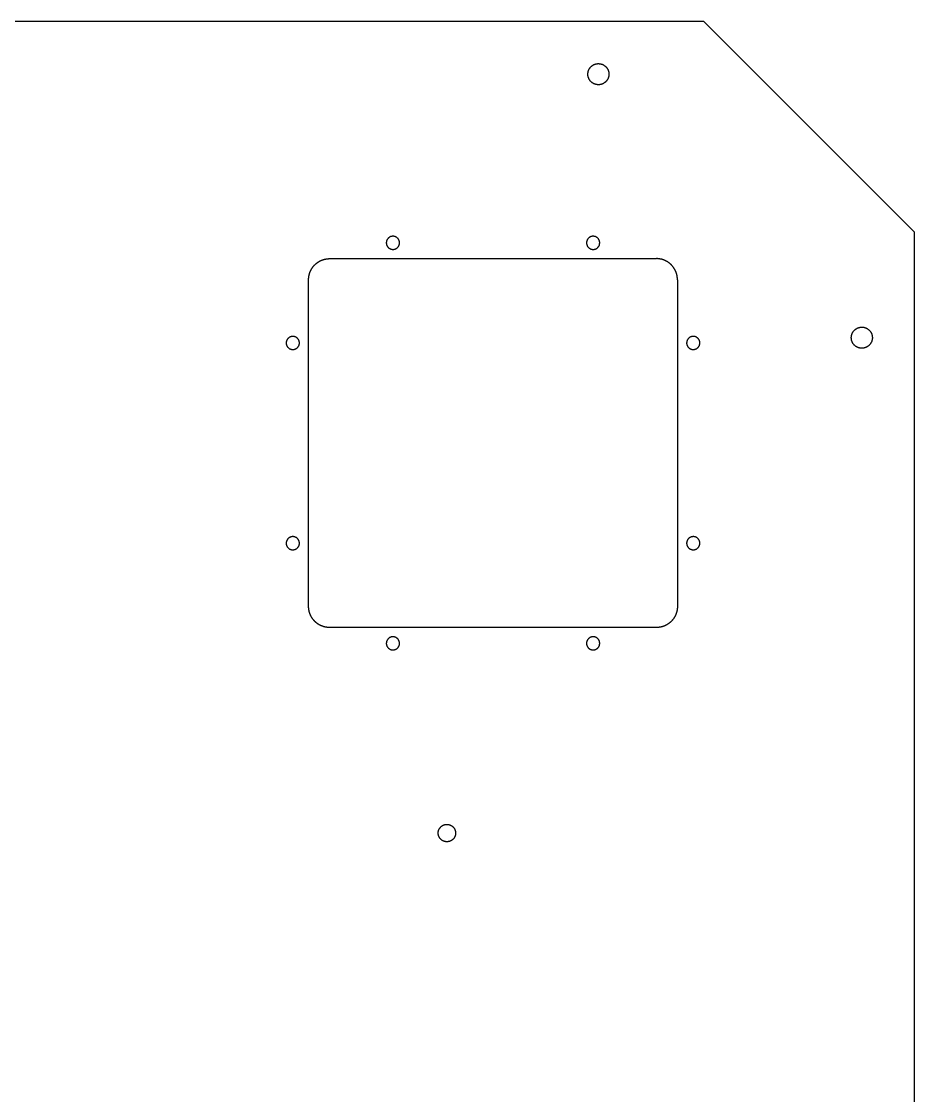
# Model space of a CAD drawing. Extents: x 236 to 586, y -178 to 243.
# Drawn here: x 416.9 to 586.4, y 38.7 to 242.5 of the extents above; entities that cross this region are included whole.
import ezdxf

# ---------------------------------------------------------------- set-up
doc = ezdxf.new("R2010")
doc.units = 0
doc.layers.get('0').update_dxf_attribs({"linetype": 'continuous'})

# ---------------------------------------------------------------- blocks, each defined once
blk = doc.blocks.new('PART__FEATURE')
at = {"color": 0}
for p, q in [((546.38, 242.5), (276.38, 242.5)), ((546.38, 242.5), (586.38, 202.5)), ((586.38, -137.5), (586.38, 202.5)), ((475.38, 197.5), (537.38, 197.5)), ((471.38, 131.5), (471.38, 193.5)), ((541.38, 193.5), (541.38, 131.5)), ((537.38, 127.5), (475.38, 127.5))]:
    blk.add_line(p, q, dxfattribs=at)
for points in [[(526.38, 230.5), (526.33, 230.5), (526.28, 230.5), (526.23, 230.51), (526.18, 230.51), (526.13, 230.52), (526.08, 230.52), (526.03, 230.53), (525.98, 230.54), (525.94, 230.55), (525.89, 230.56), (525.84, 230.58), (525.79, 230.59), (525.74, 230.6), (525.7, 230.62), (525.65, 230.64), (525.6, 230.66), (525.56, 230.68), (525.51, 230.7), (525.47, 230.72), (525.42, 230.74), (525.38, 230.77), (525.34, 230.79), (525.29, 230.82), (525.25, 230.85), (525.21, 230.88), (525.17, 230.91), (525.13, 230.94), (525.09, 230.97), (525.06, 231), (525.02, 231.04), (524.98, 231.07), (524.95, 231.11), (524.91, 231.14), (524.88, 231.18), (524.85, 231.22), (524.82, 231.26), (524.78, 231.3), (524.76, 231.34), (524.73, 231.38), (524.7, 231.42), (524.67, 231.46), (524.65, 231.5), (524.62, 231.55), (524.6, 231.59), (524.58, 231.64), (524.56, 231.68), (524.54, 231.73), (524.52, 231.78), (524.5, 231.82), (524.48, 231.87), (524.47, 231.92), (524.45, 231.96), (524.44, 232.01), (524.43, 232.06), (524.42, 232.11), (524.41, 232.16), (524.4, 232.21), (524.4, 232.26), (524.39, 232.31), (524.39, 232.36), (524.38, 232.41), (524.38, 232.46), (524.38, 232.51), (524.38, 232.56), (524.38, 232.61), (524.39, 232.66), (524.39, 232.71), (524.4, 232.76), (524.41, 232.81), (524.41, 232.86), (524.42, 232.91), (524.43, 232.95), (524.45, 233), (524.46, 233.05), (524.47, 233.1), (524.49, 233.15), (524.51, 233.19), (524.52, 233.24), (524.54, 233.29), (524.56, 233.33), (524.58, 233.38), (524.61, 233.42), (524.63, 233.47), (524.66, 233.51), (524.68, 233.55), (524.71, 233.59), (524.74, 233.64), (524.76, 233.68), (524.79, 233.72), (524.83, 233.76), (524.86, 233.79), (524.89, 233.83), (524.92, 233.87), (524.96, 233.91), (524.99, 233.94), (525.03, 233.97), (525.07, 234.01), (525.11, 234.04), (525.15, 234.07), (525.18, 234.1), (525.23, 234.13), (525.27, 234.16), (525.31, 234.19), (525.35, 234.21), (525.39, 234.24), (525.44, 234.26), (525.48, 234.29), (525.53, 234.31), (525.57, 234.33), (525.62, 234.35), (525.67, 234.37), (525.71, 234.38), (525.76, 234.4), (525.81, 234.42), (525.86, 234.43), (525.9, 234.44), (525.95, 234.45), (526, 234.46), (526.05, 234.47), (526.1, 234.48), (526.15, 234.49), (526.2, 234.49), (526.25, 234.5), (526.3, 234.5), (526.35, 234.5), (526.4, 234.5), (526.45, 234.5), (526.5, 234.5), (526.55, 234.49), (526.6, 234.49), (526.65, 234.48), (526.7, 234.47), (526.75, 234.47), (526.8, 234.46), (526.84, 234.45), (526.89, 234.43), (526.94, 234.42), (526.99, 234.41), (527.04, 234.39), (527.08, 234.37), (527.13, 234.35), (527.18, 234.34), (527.22, 234.32), (527.27, 234.29), (527.31, 234.27), (527.36, 234.25), (527.4, 234.22), (527.44, 234.2), (527.48, 234.17), (527.53, 234.14), (527.57, 234.11), (527.61, 234.08), (527.64, 234.05), (527.68, 234.02), (527.72, 233.99), (527.76, 233.95), (527.79, 233.92), (527.83, 233.88), (527.86, 233.84), (527.9, 233.81), (527.93, 233.77), (527.96, 233.73), (527.99, 233.69), (528.02, 233.65), (528.05, 233.61), (528.07, 233.57), (528.1, 233.52), (528.13, 233.48), (528.15, 233.44), (528.17, 233.39), (528.19, 233.35), (528.21, 233.3), (528.23, 233.26), (528.25, 233.21), (528.27, 233.16), (528.29, 233.11), (528.3, 233.07), (528.31, 233.02), (528.33, 232.97), (528.34, 232.92), (528.35, 232.87), (528.36, 232.82), (528.36, 232.77), (528.37, 232.72), (528.37, 232.67), (528.38, 232.62), (528.38, 232.57), (528.38, 232.52), (528.38, 232.47), (528.38, 232.42), (528.38, 232.37), (528.37, 232.32), (528.37, 232.28), (528.36, 232.23), (528.36, 232.18), (528.35, 232.13), (528.34, 232.08), (528.33, 232.03), (528.31, 231.98), (528.3, 231.93), (528.28, 231.88), (528.27, 231.84), (528.25, 231.79), (528.23, 231.74), (528.21, 231.7), (528.19, 231.65), (528.17, 231.61), (528.15, 231.56), (528.12, 231.52), (528.1, 231.48), (528.07, 231.43), (528.05, 231.39), (528.02, 231.35), (527.99, 231.31), (527.96, 231.27), (527.93, 231.23), (527.9, 231.19), (527.86, 231.15), (527.83, 231.12), (527.79, 231.08), (527.76, 231.05), (527.72, 231.01), (527.68, 230.98), (527.64, 230.95), (527.61, 230.92), (527.57, 230.89), (527.52, 230.86), (527.48, 230.83), (527.44, 230.8), (527.4, 230.78), (527.36, 230.75), (527.31, 230.73), (527.27, 230.71), (527.22, 230.68), (527.18, 230.66), (527.13, 230.65), (527.08, 230.63), (527.04, 230.61), (526.99, 230.59), (526.94, 230.58), (526.89, 230.57), (526.84, 230.55), (526.8, 230.54), (526.75, 230.53), (526.7, 230.52), (526.65, 230.52), (526.6, 230.51), (526.55, 230.51), (526.5, 230.5), (526.45, 230.5), (526.4, 230.5)], [(487.38, 201.75), (487.33, 201.75), (487.28, 201.75), (487.23, 201.74), (487.18, 201.73), (487.13, 201.73), (487.08, 201.71), (487.04, 201.7), (486.99, 201.69), (486.94, 201.67), (486.9, 201.65), (486.85, 201.63), (486.8, 201.61), (486.76, 201.58), (486.72, 201.56), (486.68, 201.53), (486.64, 201.5), (486.6, 201.47), (486.56, 201.44), (486.52, 201.41), (486.49, 201.37), (486.45, 201.33), (486.42, 201.3), (486.39, 201.26), (486.36, 201.22), (486.33, 201.18), (486.3, 201.13), (486.28, 201.09), (486.26, 201.04), (486.24, 201), (486.22, 200.95), (486.2, 200.91), (486.18, 200.86), (486.17, 200.81), (486.16, 200.76), (486.15, 200.71), (486.14, 200.66), (486.14, 200.61), (486.13, 200.56), (486.13, 200.51), (486.13, 200.46), (486.13, 200.41), (486.14, 200.36), (486.15, 200.31), (486.15, 200.26), (486.16, 200.22), (486.18, 200.17), (486.19, 200.12), (486.21, 200.07), (486.23, 200.03), (486.25, 199.98), (486.27, 199.93), (486.29, 199.89), (486.32, 199.85), (486.34, 199.81), (486.37, 199.76), (486.4, 199.72), (486.43, 199.69), (486.47, 199.65), (486.5, 199.61), (486.54, 199.58), (486.58, 199.55), (486.61, 199.51), (486.65, 199.48), (486.7, 199.46), (486.74, 199.43), (486.78, 199.4), (486.83, 199.38), (486.87, 199.36), (486.92, 199.34), (486.96, 199.32), (487.01, 199.31), (487.06, 199.29), (487.11, 199.28), (487.16, 199.27), (487.21, 199.26), (487.26, 199.26), (487.3, 199.25), (487.35, 199.25), (487.4, 199.25), (487.45, 199.25), (487.5, 199.26), (487.55, 199.26), (487.6, 199.27), (487.65, 199.28), (487.7, 199.29), (487.75, 199.31), (487.8, 199.32), (487.84, 199.34), (487.89, 199.36), (487.94, 199.38), (487.98, 199.4), (488.02, 199.43), (488.07, 199.45), (488.11, 199.48), (488.15, 199.51), (488.19, 199.54), (488.22, 199.58), (488.26, 199.61), (488.29, 199.65), (488.33, 199.68), (488.36, 199.72), (488.39, 199.76), (488.42, 199.8), (488.45, 199.84), (488.47, 199.89), (488.5, 199.93), (488.52, 199.98), (488.54, 200.02), (488.56, 200.07), (488.57, 200.12), (488.59, 200.16), (488.6, 200.21), (488.61, 200.26), (488.62, 200.31), (488.62, 200.36), (488.63, 200.41), (488.63, 200.46), (488.63, 200.51), (488.63, 200.56), (488.63, 200.61), (488.62, 200.66), (488.61, 200.71), (488.61, 200.76), (488.59, 200.81), (488.58, 200.85), (488.57, 200.9), (488.55, 200.95), (488.53, 201), (488.51, 201.04), (488.49, 201.09), (488.46, 201.13), (488.44, 201.17), (488.41, 201.21), (488.38, 201.25), (488.35, 201.29), (488.32, 201.33), (488.28, 201.37), (488.25, 201.4), (488.21, 201.44), (488.17, 201.47), (488.13, 201.5), (488.09, 201.53), (488.05, 201.56), (488.01, 201.58), (487.96, 201.61), (487.92, 201.63), (487.87, 201.65), (487.83, 201.67), (487.78, 201.69), (487.73, 201.7), (487.68, 201.71), (487.63, 201.72), (487.58, 201.73), (487.54, 201.74), (487.49, 201.75), (487.44, 201.75), (487.39, 201.75)], [(525.38, 201.75), (525.33, 201.75), (525.28, 201.75), (525.23, 201.74), (525.18, 201.73), (525.13, 201.73), (525.08, 201.71), (525.04, 201.7), (524.99, 201.69), (524.94, 201.67), (524.9, 201.65), (524.85, 201.63), (524.8, 201.61), (524.76, 201.58), (524.72, 201.56), (524.68, 201.53), (524.64, 201.5), (524.6, 201.47), (524.56, 201.44), (524.52, 201.41), (524.49, 201.37), (524.45, 201.33), (524.42, 201.3), (524.39, 201.26), (524.36, 201.22), (524.33, 201.18), (524.3, 201.13), (524.28, 201.09), (524.26, 201.04), (524.24, 201), (524.22, 200.95), (524.2, 200.91), (524.18, 200.86), (524.17, 200.81), (524.16, 200.76), (524.15, 200.71), (524.14, 200.66), (524.14, 200.61), (524.13, 200.56), (524.13, 200.51), (524.13, 200.46), (524.13, 200.41), (524.14, 200.36), (524.15, 200.31), (524.15, 200.26), (524.16, 200.22), (524.18, 200.17), (524.19, 200.12), (524.21, 200.07), (524.23, 200.03), (524.25, 199.98), (524.27, 199.93), (524.29, 199.89), (524.32, 199.85), (524.34, 199.81), (524.37, 199.76), (524.4, 199.72), (524.43, 199.69), (524.47, 199.65), (524.5, 199.61), (524.54, 199.58), (524.58, 199.55), (524.61, 199.51), (524.65, 199.48), (524.7, 199.46), (524.74, 199.43), (524.78, 199.4), (524.83, 199.38), (524.87, 199.36), (524.92, 199.34), (524.96, 199.32), (525.01, 199.31), (525.06, 199.29), (525.11, 199.28), (525.16, 199.27), (525.21, 199.26), (525.26, 199.26), (525.3, 199.25), (525.35, 199.25), (525.4, 199.25), (525.45, 199.25), (525.5, 199.26), (525.55, 199.26), (525.6, 199.27), (525.65, 199.28), (525.7, 199.29), (525.75, 199.31), (525.8, 199.32), (525.84, 199.34), (525.89, 199.36), (525.94, 199.38), (525.98, 199.4), (526.02, 199.43), (526.07, 199.45), (526.11, 199.48), (526.15, 199.51), (526.19, 199.54), (526.22, 199.58), (526.26, 199.61), (526.29, 199.65), (526.33, 199.68), (526.36, 199.72), (526.39, 199.76), (526.42, 199.8), (526.45, 199.84), (526.47, 199.89), (526.5, 199.93), (526.52, 199.98), (526.54, 200.02), (526.56, 200.07), (526.57, 200.12), (526.59, 200.16), (526.6, 200.21), (526.61, 200.26), (526.62, 200.31), (526.62, 200.36), (526.63, 200.41), (526.63, 200.46), (526.63, 200.51), (526.63, 200.56), (526.63, 200.61), (526.62, 200.66), (526.61, 200.71), (526.61, 200.76), (526.59, 200.81), (526.58, 200.85), (526.57, 200.9), (526.55, 200.95), (526.53, 201), (526.51, 201.04), (526.49, 201.09), (526.46, 201.13), (526.44, 201.17), (526.41, 201.21), (526.38, 201.25), (526.35, 201.29), (526.32, 201.33), (526.28, 201.37), (526.25, 201.4), (526.21, 201.44), (526.17, 201.47), (526.13, 201.5), (526.09, 201.53), (526.05, 201.56), (526.01, 201.58), (525.96, 201.61), (525.92, 201.63), (525.87, 201.65), (525.83, 201.67), (525.78, 201.69), (525.73, 201.7), (525.68, 201.71), (525.63, 201.72), (525.58, 201.73), (525.54, 201.74), (525.49, 201.75), (525.44, 201.75), (525.39, 201.75)], [(576.38, 180.5), (576.33, 180.5), (576.28, 180.5), (576.23, 180.51), (576.18, 180.51), (576.13, 180.52), (576.08, 180.52), (576.03, 180.53), (575.98, 180.54), (575.94, 180.55), (575.89, 180.56), (575.84, 180.58), (575.79, 180.59), (575.74, 180.6), (575.7, 180.62), (575.65, 180.64), (575.6, 180.66), (575.56, 180.68), (575.51, 180.7), (575.47, 180.72), (575.42, 180.74), (575.38, 180.77), (575.34, 180.79), (575.29, 180.82), (575.25, 180.85), (575.21, 180.88), (575.17, 180.91), (575.13, 180.94), (575.09, 180.97), (575.06, 181), (575.02, 181.04), (574.98, 181.07), (574.95, 181.11), (574.91, 181.14), (574.88, 181.18), (574.85, 181.22), (574.82, 181.26), (574.78, 181.3), (574.76, 181.34), (574.73, 181.38), (574.7, 181.42), (574.67, 181.46), (574.65, 181.5), (574.62, 181.55), (574.6, 181.59), (574.58, 181.64), (574.56, 181.68), (574.54, 181.73), (574.52, 181.78), (574.5, 181.82), (574.48, 181.87), (574.47, 181.92), (574.45, 181.96), (574.44, 182.01), (574.43, 182.06), (574.42, 182.11), (574.41, 182.16), (574.4, 182.21), (574.4, 182.26), (574.39, 182.31), (574.39, 182.36), (574.38, 182.41), (574.38, 182.46), (574.38, 182.51), (574.38, 182.56), (574.38, 182.61), (574.39, 182.66), (574.39, 182.71), (574.4, 182.76), (574.41, 182.81), (574.41, 182.86), (574.42, 182.91), (574.43, 182.95), (574.45, 183), (574.46, 183.05), (574.47, 183.1), (574.49, 183.15), (574.51, 183.19), (574.52, 183.24), (574.54, 183.29), (574.56, 183.33), (574.58, 183.38), (574.61, 183.42), (574.63, 183.47), (574.66, 183.51), (574.68, 183.55), (574.71, 183.59), (574.74, 183.64), (574.76, 183.68), (574.79, 183.72), (574.83, 183.76), (574.86, 183.79), (574.89, 183.83), (574.92, 183.87), (574.96, 183.91), (574.99, 183.94), (575.03, 183.97), (575.07, 184.01), (575.11, 184.04), (575.15, 184.07), (575.18, 184.1), (575.23, 184.13), (575.27, 184.16), (575.31, 184.19), (575.35, 184.21), (575.39, 184.24), (575.44, 184.26), (575.48, 184.29), (575.53, 184.31), (575.57, 184.33), (575.62, 184.35), (575.67, 184.37), (575.71, 184.38), (575.76, 184.4), (575.81, 184.42), (575.86, 184.43), (575.9, 184.44), (575.95, 184.45), (576, 184.46), (576.05, 184.47), (576.1, 184.48), (576.15, 184.49), (576.2, 184.49), (576.25, 184.5), (576.3, 184.5), (576.35, 184.5), (576.4, 184.5), (576.45, 184.5), (576.5, 184.5), (576.55, 184.49), (576.6, 184.49), (576.65, 184.48), (576.7, 184.47), (576.75, 184.47), (576.8, 184.46), (576.84, 184.45), (576.89, 184.43), (576.94, 184.42), (576.99, 184.41), (577.04, 184.39), (577.08, 184.37), (577.13, 184.35), (577.18, 184.34), (577.22, 184.32), (577.27, 184.29), (577.31, 184.27), (577.36, 184.25), (577.4, 184.22), (577.44, 184.2), (577.48, 184.17), (577.53, 184.14), (577.57, 184.11), (577.61, 184.08), (577.64, 184.05), (577.68, 184.02), (577.72, 183.99), (577.76, 183.95), (577.79, 183.92), (577.83, 183.88), (577.86, 183.84), (577.9, 183.81), (577.93, 183.77), (577.96, 183.73), (577.99, 183.69), (578.02, 183.65), (578.05, 183.61), (578.07, 183.57), (578.1, 183.52), (578.13, 183.48), (578.15, 183.44), (578.17, 183.39), (578.19, 183.35), (578.21, 183.3), (578.23, 183.26), (578.25, 183.21), (578.27, 183.16), (578.29, 183.11), (578.3, 183.07), (578.31, 183.02), (578.33, 182.97), (578.34, 182.92), (578.35, 182.87), (578.36, 182.82), (578.36, 182.77), (578.37, 182.72), (578.37, 182.67), (578.38, 182.62), (578.38, 182.57), (578.38, 182.52), (578.38, 182.47), (578.38, 182.42), (578.38, 182.37), (578.37, 182.32), (578.37, 182.28), (578.36, 182.23), (578.36, 182.18), (578.35, 182.13), (578.34, 182.08), (578.33, 182.03), (578.31, 181.98), (578.3, 181.93), (578.28, 181.88), (578.27, 181.84), (578.25, 181.79), (578.23, 181.74), (578.21, 181.7), (578.19, 181.65), (578.17, 181.61), (578.15, 181.56), (578.12, 181.52), (578.1, 181.48), (578.07, 181.43), (578.05, 181.39), (578.02, 181.35), (577.99, 181.31), (577.96, 181.27), (577.93, 181.23), (577.9, 181.19), (577.86, 181.15), (577.83, 181.12), (577.79, 181.08), (577.76, 181.05), (577.72, 181.01), (577.68, 180.98), (577.64, 180.95), (577.61, 180.92), (577.57, 180.89), (577.52, 180.86), (577.48, 180.83), (577.44, 180.8), (577.4, 180.78), (577.36, 180.75), (577.31, 180.73), (577.27, 180.71), (577.22, 180.68), (577.18, 180.66), (577.13, 180.65), (577.08, 180.63), (577.04, 180.61), (576.99, 180.59), (576.94, 180.58), (576.89, 180.57), (576.84, 180.55), (576.8, 180.54), (576.75, 180.53), (576.7, 180.52), (576.65, 180.52), (576.6, 180.51), (576.55, 180.51), (576.5, 180.5), (576.45, 180.5), (576.4, 180.5)], [(468.38, 182.75), (468.33, 182.75), (468.28, 182.75), (468.23, 182.74), (468.18, 182.73), (468.13, 182.73), (468.08, 182.71), (468.04, 182.7), (467.99, 182.69), (467.94, 182.67), (467.9, 182.65), (467.85, 182.63), (467.8, 182.61), (467.76, 182.58), (467.72, 182.56), (467.68, 182.53), (467.64, 182.5), (467.6, 182.47), (467.56, 182.44), (467.52, 182.41), (467.49, 182.37), (467.45, 182.33), (467.42, 182.3), (467.39, 182.26), (467.36, 182.22), (467.33, 182.18), (467.3, 182.13), (467.28, 182.09), (467.26, 182.04), (467.24, 182), (467.22, 181.95), (467.2, 181.91), (467.18, 181.86), (467.17, 181.81), (467.16, 181.76), (467.15, 181.71), (467.14, 181.66), (467.14, 181.61), (467.13, 181.56), (467.13, 181.51), (467.13, 181.46), (467.13, 181.41), (467.14, 181.36), (467.15, 181.31), (467.15, 181.26), (467.16, 181.22), (467.18, 181.17), (467.19, 181.12), (467.21, 181.07), (467.23, 181.03), (467.25, 180.98), (467.27, 180.93), (467.29, 180.89), (467.32, 180.85), (467.34, 180.81), (467.37, 180.76), (467.4, 180.72), (467.43, 180.69), (467.47, 180.65), (467.5, 180.61), (467.54, 180.58), (467.58, 180.55), (467.61, 180.51), (467.65, 180.48), (467.7, 180.46), (467.74, 180.43), (467.78, 180.4), (467.83, 180.38), (467.87, 180.36), (467.92, 180.34), (467.96, 180.32), (468.01, 180.31), (468.06, 180.29), (468.11, 180.28), (468.16, 180.27), (468.21, 180.26), (468.26, 180.26), (468.3, 180.25), (468.35, 180.25), (468.4, 180.25), (468.45, 180.25), (468.5, 180.26), (468.55, 180.26), (468.6, 180.27), (468.65, 180.28), (468.7, 180.29), (468.75, 180.31), (468.8, 180.32), (468.84, 180.34), (468.89, 180.36), (468.94, 180.38), (468.98, 180.4), (469.02, 180.43), (469.07, 180.45), (469.11, 180.48), (469.15, 180.51), (469.19, 180.54), (469.22, 180.58), (469.26, 180.61), (469.29, 180.65), (469.33, 180.68), (469.36, 180.72), (469.39, 180.76), (469.42, 180.8), (469.45, 180.84), (469.47, 180.89), (469.5, 180.93), (469.52, 180.98), (469.54, 181.02), (469.56, 181.07), (469.57, 181.12), (469.59, 181.16), (469.6, 181.21), (469.61, 181.26), (469.62, 181.31), (469.62, 181.36), (469.63, 181.41), (469.63, 181.46), (469.63, 181.51), (469.63, 181.56), (469.63, 181.61), (469.62, 181.66), (469.61, 181.71), (469.61, 181.76), (469.59, 181.81), (469.58, 181.85), (469.57, 181.9), (469.55, 181.95), (469.53, 182), (469.51, 182.04), (469.49, 182.09), (469.46, 182.13), (469.44, 182.17), (469.41, 182.21), (469.38, 182.25), (469.35, 182.29), (469.32, 182.33), (469.28, 182.37), (469.25, 182.4), (469.21, 182.44), (469.17, 182.47), (469.13, 182.5), (469.09, 182.53), (469.05, 182.56), (469.01, 182.58), (468.96, 182.61), (468.92, 182.63), (468.87, 182.65), (468.83, 182.67), (468.78, 182.69), (468.73, 182.7), (468.68, 182.71), (468.63, 182.72), (468.58, 182.73), (468.54, 182.74), (468.49, 182.75), (468.44, 182.75), (468.39, 182.75)], [(544.38, 182.75), (544.33, 182.75), (544.28, 182.75), (544.23, 182.74), (544.18, 182.73), (544.13, 182.73), (544.08, 182.71), (544.04, 182.7), (543.99, 182.69), (543.94, 182.67), (543.9, 182.65), (543.85, 182.63), (543.8, 182.61), (543.76, 182.58), (543.72, 182.56), (543.68, 182.53), (543.64, 182.5), (543.6, 182.47), (543.56, 182.44), (543.52, 182.41), (543.49, 182.37), (543.45, 182.33), (543.42, 182.3), (543.39, 182.26), (543.36, 182.22), (543.33, 182.18), (543.3, 182.13), (543.28, 182.09), (543.26, 182.04), (543.24, 182), (543.22, 181.95), (543.2, 181.91), (543.18, 181.86), (543.17, 181.81), (543.16, 181.76), (543.15, 181.71), (543.14, 181.66), (543.14, 181.61), (543.13, 181.56), (543.13, 181.51), (543.13, 181.46), (543.13, 181.41), (543.14, 181.36), (543.15, 181.31), (543.15, 181.26), (543.16, 181.22), (543.18, 181.17), (543.19, 181.12), (543.21, 181.07), (543.23, 181.03), (543.25, 180.98), (543.27, 180.93), (543.29, 180.89), (543.32, 180.85), (543.34, 180.81), (543.37, 180.76), (543.4, 180.72), (543.43, 180.69), (543.47, 180.65), (543.5, 180.61), (543.54, 180.58), (543.58, 180.55), (543.61, 180.51), (543.65, 180.48), (543.7, 180.46), (543.74, 180.43), (543.78, 180.4), (543.83, 180.38), (543.87, 180.36), (543.92, 180.34), (543.96, 180.32), (544.01, 180.31), (544.06, 180.29), (544.11, 180.28), (544.16, 180.27), (544.21, 180.26), (544.26, 180.26), (544.3, 180.25), (544.35, 180.25), (544.4, 180.25), (544.45, 180.25), (544.5, 180.26), (544.55, 180.26), (544.6, 180.27), (544.65, 180.28), (544.7, 180.29), (544.75, 180.31), (544.8, 180.32), (544.84, 180.34), (544.89, 180.36), (544.94, 180.38), (544.98, 180.4), (545.02, 180.43), (545.07, 180.45), (545.11, 180.48), (545.15, 180.51), (545.19, 180.54), (545.22, 180.58), (545.26, 180.61), (545.29, 180.65), (545.33, 180.68), (545.36, 180.72), (545.39, 180.76), (545.42, 180.8), (545.45, 180.84), (545.47, 180.89), (545.5, 180.93), (545.52, 180.98), (545.54, 181.02), (545.56, 181.07), (545.57, 181.12), (545.59, 181.16), (545.6, 181.21), (545.61, 181.26), (545.62, 181.31), (545.62, 181.36), (545.63, 181.41), (545.63, 181.46), (545.63, 181.51), (545.63, 181.56), (545.63, 181.61), (545.62, 181.66), (545.61, 181.71), (545.61, 181.76), (545.59, 181.81), (545.58, 181.85), (545.57, 181.9), (545.55, 181.95), (545.53, 182), (545.51, 182.04), (545.49, 182.09), (545.46, 182.13), (545.44, 182.17), (545.41, 182.21), (545.38, 182.25), (545.35, 182.29), (545.32, 182.33), (545.28, 182.37), (545.25, 182.4), (545.21, 182.44), (545.17, 182.47), (545.13, 182.5), (545.09, 182.53), (545.05, 182.56), (545.01, 182.58), (544.96, 182.61), (544.92, 182.63), (544.87, 182.65), (544.83, 182.67), (544.78, 182.69), (544.73, 182.7), (544.68, 182.71), (544.63, 182.72), (544.58, 182.73), (544.54, 182.74), (544.49, 182.75), (544.44, 182.75), (544.39, 182.75)], [(468.38, 144.75), (468.33, 144.75), (468.28, 144.75), (468.23, 144.74), (468.18, 144.73), (468.13, 144.73), (468.08, 144.71), (468.04, 144.7), (467.99, 144.69), (467.94, 144.67), (467.9, 144.65), (467.85, 144.63), (467.8, 144.61), (467.76, 144.58), (467.72, 144.56), (467.68, 144.53), (467.64, 144.5), (467.6, 144.47), (467.56, 144.44), (467.52, 144.41), (467.49, 144.37), (467.45, 144.33), (467.42, 144.3), (467.39, 144.26), (467.36, 144.22), (467.33, 144.18), (467.3, 144.13), (467.28, 144.09), (467.26, 144.04), (467.24, 144), (467.22, 143.95), (467.2, 143.91), (467.18, 143.86), (467.17, 143.81), (467.16, 143.76), (467.15, 143.71), (467.14, 143.66), (467.14, 143.61), (467.13, 143.56), (467.13, 143.51), (467.13, 143.46), (467.13, 143.41), (467.14, 143.36), (467.15, 143.31), (467.15, 143.26), (467.16, 143.22), (467.18, 143.17), (467.19, 143.12), (467.21, 143.07), (467.23, 143.03), (467.25, 142.98), (467.27, 142.93), (467.29, 142.89), (467.32, 142.85), (467.34, 142.81), (467.37, 142.76), (467.4, 142.72), (467.43, 142.69), (467.47, 142.65), (467.5, 142.61), (467.54, 142.58), (467.58, 142.55), (467.61, 142.51), (467.65, 142.48), (467.7, 142.46), (467.74, 142.43), (467.78, 142.4), (467.83, 142.38), (467.87, 142.36), (467.92, 142.34), (467.96, 142.32), (468.01, 142.31), (468.06, 142.29), (468.11, 142.28), (468.16, 142.27), (468.21, 142.26), (468.26, 142.26), (468.3, 142.25), (468.35, 142.25), (468.4, 142.25), (468.45, 142.25), (468.5, 142.26), (468.55, 142.26), (468.6, 142.27), (468.65, 142.28), (468.7, 142.29), (468.75, 142.31), (468.8, 142.32), (468.84, 142.34), (468.89, 142.36), (468.94, 142.38), (468.98, 142.4), (469.02, 142.43), (469.07, 142.45), (469.11, 142.48), (469.15, 142.51), (469.19, 142.54), (469.22, 142.58), (469.26, 142.61), (469.29, 142.65), (469.33, 142.68), (469.36, 142.72), (469.39, 142.76), (469.42, 142.8), (469.45, 142.84), (469.47, 142.89), (469.5, 142.93), (469.52, 142.98), (469.54, 143.02), (469.56, 143.07), (469.57, 143.12), (469.59, 143.16), (469.6, 143.21), (469.61, 143.26), (469.62, 143.31), (469.62, 143.36), (469.63, 143.41), (469.63, 143.46), (469.63, 143.51), (469.63, 143.56), (469.63, 143.61), (469.62, 143.66), (469.61, 143.71), (469.61, 143.76), (469.59, 143.81), (469.58, 143.85), (469.57, 143.9), (469.55, 143.95), (469.53, 144), (469.51, 144.04), (469.49, 144.09), (469.46, 144.13), (469.44, 144.17), (469.41, 144.21), (469.38, 144.25), (469.35, 144.29), (469.32, 144.33), (469.28, 144.37), (469.25, 144.4), (469.21, 144.44), (469.17, 144.47), (469.13, 144.5), (469.09, 144.53), (469.05, 144.56), (469.01, 144.58), (468.96, 144.61), (468.92, 144.63), (468.87, 144.65), (468.83, 144.67), (468.78, 144.69), (468.73, 144.7), (468.68, 144.71), (468.63, 144.72), (468.58, 144.73), (468.54, 144.74), (468.49, 144.75), (468.44, 144.75), (468.39, 144.75)], [(544.38, 144.75), (544.33, 144.75), (544.28, 144.75), (544.23, 144.74), (544.18, 144.73), (544.13, 144.73), (544.08, 144.71), (544.04, 144.7), (543.99, 144.69), (543.94, 144.67), (543.9, 144.65), (543.85, 144.63), (543.8, 144.61), (543.76, 144.58), (543.72, 144.56), (543.68, 144.53), (543.64, 144.5), (543.6, 144.47), (543.56, 144.44), (543.52, 144.41), (543.49, 144.37), (543.45, 144.33), (543.42, 144.3), (543.39, 144.26), (543.36, 144.22), (543.33, 144.18), (543.3, 144.13), (543.28, 144.09), (543.26, 144.04), (543.24, 144), (543.22, 143.95), (543.2, 143.91), (543.18, 143.86), (543.17, 143.81), (543.16, 143.76), (543.15, 143.71), (543.14, 143.66), (543.14, 143.61), (543.13, 143.56), (543.13, 143.51), (543.13, 143.46), (543.13, 143.41), (543.14, 143.36), (543.15, 143.31), (543.15, 143.26), (543.16, 143.22), (543.18, 143.17), (543.19, 143.12), (543.21, 143.07), (543.23, 143.03), (543.25, 142.98), (543.27, 142.93), (543.29, 142.89), (543.32, 142.85), (543.34, 142.81), (543.37, 142.76), (543.4, 142.72), (543.43, 142.69), (543.47, 142.65), (543.5, 142.61), (543.54, 142.58), (543.58, 142.55), (543.61, 142.51), (543.65, 142.48), (543.7, 142.46), (543.74, 142.43), (543.78, 142.4), (543.83, 142.38), (543.87, 142.36), (543.92, 142.34), (543.96, 142.32), (544.01, 142.31), (544.06, 142.29), (544.11, 142.28), (544.16, 142.27), (544.21, 142.26), (544.26, 142.26), (544.3, 142.25), (544.35, 142.25), (544.4, 142.25), (544.45, 142.25), (544.5, 142.26), (544.55, 142.26), (544.6, 142.27), (544.65, 142.28), (544.7, 142.29), (544.75, 142.31), (544.8, 142.32), (544.84, 142.34), (544.89, 142.36), (544.94, 142.38), (544.98, 142.4), (545.02, 142.43), (545.07, 142.45), (545.11, 142.48), (545.15, 142.51), (545.19, 142.54), (545.22, 142.58), (545.26, 142.61), (545.29, 142.65), (545.33, 142.68), (545.36, 142.72), (545.39, 142.76), (545.42, 142.8), (545.45, 142.84), (545.47, 142.89), (545.5, 142.93), (545.52, 142.98), (545.54, 143.02), (545.56, 143.07), (545.57, 143.12), (545.59, 143.16), (545.6, 143.21), (545.61, 143.26), (545.62, 143.31), (545.62, 143.36), (545.63, 143.41), (545.63, 143.46), (545.63, 143.51), (545.63, 143.56), (545.63, 143.61), (545.62, 143.66), (545.61, 143.71), (545.61, 143.76), (545.59, 143.81), (545.58, 143.85), (545.57, 143.9), (545.55, 143.95), (545.53, 144), (545.51, 144.04), (545.49, 144.09), (545.46, 144.13), (545.44, 144.17), (545.41, 144.21), (545.38, 144.25), (545.35, 144.29), (545.32, 144.33), (545.28, 144.37), (545.25, 144.4), (545.21, 144.44), (545.17, 144.47), (545.13, 144.5), (545.09, 144.53), (545.05, 144.56), (545.01, 144.58), (544.96, 144.61), (544.92, 144.63), (544.87, 144.65), (544.83, 144.67), (544.78, 144.69), (544.73, 144.7), (544.68, 144.71), (544.63, 144.72), (544.58, 144.73), (544.54, 144.74), (544.49, 144.75), (544.44, 144.75), (544.39, 144.75)], [(487.38, 125.75), (487.33, 125.75), (487.28, 125.75), (487.23, 125.74), (487.18, 125.73), (487.13, 125.73), (487.08, 125.71), (487.04, 125.7), (486.99, 125.69), (486.94, 125.67), (486.9, 125.65), (486.85, 125.63), (486.8, 125.61), (486.76, 125.58), (486.72, 125.56), (486.68, 125.53), (486.64, 125.5), (486.6, 125.47), (486.56, 125.44), (486.52, 125.41), (486.49, 125.37), (486.45, 125.33), (486.42, 125.3), (486.39, 125.26), (486.36, 125.22), (486.33, 125.18), (486.3, 125.13), (486.28, 125.09), (486.26, 125.04), (486.24, 125), (486.22, 124.95), (486.2, 124.91), (486.18, 124.86), (486.17, 124.81), (486.16, 124.76), (486.15, 124.71), (486.14, 124.66), (486.14, 124.61), (486.13, 124.56), (486.13, 124.51), (486.13, 124.46), (486.13, 124.41), (486.14, 124.36), (486.15, 124.31), (486.15, 124.26), (486.16, 124.22), (486.18, 124.17), (486.19, 124.12), (486.21, 124.07), (486.23, 124.03), (486.25, 123.98), (486.27, 123.93), (486.29, 123.89), (486.32, 123.85), (486.34, 123.81), (486.37, 123.76), (486.4, 123.72), (486.43, 123.69), (486.47, 123.65), (486.5, 123.61), (486.54, 123.58), (486.58, 123.55), (486.61, 123.51), (486.65, 123.48), (486.7, 123.46), (486.74, 123.43), (486.78, 123.4), (486.83, 123.38), (486.87, 123.36), (486.92, 123.34), (486.96, 123.32), (487.01, 123.31), (487.06, 123.29), (487.11, 123.28), (487.16, 123.27), (487.21, 123.26), (487.26, 123.26), (487.3, 123.25), (487.35, 123.25), (487.4, 123.25), (487.45, 123.25), (487.5, 123.26), (487.55, 123.26), (487.6, 123.27), (487.65, 123.28), (487.7, 123.29), (487.75, 123.31), (487.8, 123.32), (487.84, 123.34), (487.89, 123.36), (487.94, 123.38), (487.98, 123.4), (488.02, 123.43), (488.07, 123.45), (488.11, 123.48), (488.15, 123.51), (488.19, 123.54), (488.22, 123.58), (488.26, 123.61), (488.29, 123.65), (488.33, 123.68), (488.36, 123.72), (488.39, 123.76), (488.42, 123.8), (488.45, 123.84), (488.47, 123.89), (488.5, 123.93), (488.52, 123.98), (488.54, 124.02), (488.56, 124.07), (488.57, 124.12), (488.59, 124.16), (488.6, 124.21), (488.61, 124.26), (488.62, 124.31), (488.62, 124.36), (488.63, 124.41), (488.63, 124.46), (488.63, 124.51), (488.63, 124.56), (488.63, 124.61), (488.62, 124.66), (488.61, 124.71), (488.61, 124.76), (488.59, 124.81), (488.58, 124.85), (488.57, 124.9), (488.55, 124.95), (488.53, 125), (488.51, 125.04), (488.49, 125.09), (488.46, 125.13), (488.44, 125.17), (488.41, 125.21), (488.38, 125.25), (488.35, 125.29), (488.32, 125.33), (488.28, 125.37), (488.25, 125.4), (488.21, 125.44), (488.17, 125.47), (488.13, 125.5), (488.09, 125.53), (488.05, 125.56), (488.01, 125.58), (487.96, 125.61), (487.92, 125.63), (487.87, 125.65), (487.83, 125.67), (487.78, 125.69), (487.73, 125.7), (487.68, 125.71), (487.63, 125.72), (487.58, 125.73), (487.54, 125.74), (487.49, 125.75), (487.44, 125.75), (487.39, 125.75)], [(525.38, 125.75), (525.33, 125.75), (525.28, 125.75), (525.23, 125.74), (525.18, 125.73), (525.13, 125.73), (525.08, 125.71), (525.04, 125.7), (524.99, 125.69), (524.94, 125.67), (524.9, 125.65), (524.85, 125.63), (524.8, 125.61), (524.76, 125.58), (524.72, 125.56), (524.68, 125.53), (524.64, 125.5), (524.6, 125.47), (524.56, 125.44), (524.52, 125.41), (524.49, 125.37), (524.45, 125.33), (524.42, 125.3), (524.39, 125.26), (524.36, 125.22), (524.33, 125.18), (524.3, 125.13), (524.28, 125.09), (524.26, 125.04), (524.24, 125), (524.22, 124.95), (524.2, 124.91), (524.18, 124.86), (524.17, 124.81), (524.16, 124.76), (524.15, 124.71), (524.14, 124.66), (524.14, 124.61), (524.13, 124.56), (524.13, 124.51), (524.13, 124.46), (524.13, 124.41), (524.14, 124.36), (524.15, 124.31), (524.15, 124.26), (524.16, 124.22), (524.18, 124.17), (524.19, 124.12), (524.21, 124.07), (524.23, 124.03), (524.25, 123.98), (524.27, 123.93), (524.29, 123.89), (524.32, 123.85), (524.34, 123.81), (524.37, 123.76), (524.4, 123.72), (524.43, 123.69), (524.47, 123.65), (524.5, 123.61), (524.54, 123.58), (524.58, 123.55), (524.61, 123.51), (524.65, 123.48), (524.7, 123.46), (524.74, 123.43), (524.78, 123.4), (524.83, 123.38), (524.87, 123.36), (524.92, 123.34), (524.96, 123.32), (525.01, 123.31), (525.06, 123.29), (525.11, 123.28), (525.16, 123.27), (525.21, 123.26), (525.26, 123.26), (525.3, 123.25), (525.35, 123.25), (525.4, 123.25), (525.45, 123.25), (525.5, 123.26), (525.55, 123.26), (525.6, 123.27), (525.65, 123.28), (525.7, 123.29), (525.75, 123.31), (525.8, 123.32), (525.84, 123.34), (525.89, 123.36), (525.94, 123.38), (525.98, 123.4), (526.02, 123.43), (526.07, 123.45), (526.11, 123.48), (526.15, 123.51), (526.19, 123.54), (526.22, 123.58), (526.26, 123.61), (526.29, 123.65), (526.33, 123.68), (526.36, 123.72), (526.39, 123.76), (526.42, 123.8), (526.45, 123.84), (526.47, 123.89), (526.5, 123.93), (526.52, 123.98), (526.54, 124.02), (526.56, 124.07), (526.57, 124.12), (526.59, 124.16), (526.6, 124.21), (526.61, 124.26), (526.62, 124.31), (526.62, 124.36), (526.63, 124.41), (526.63, 124.46), (526.63, 124.51), (526.63, 124.56), (526.63, 124.61), (526.62, 124.66), (526.61, 124.71), (526.61, 124.76), (526.59, 124.81), (526.58, 124.85), (526.57, 124.9), (526.55, 124.95), (526.53, 125), (526.51, 125.04), (526.49, 125.09), (526.46, 125.13), (526.44, 125.17), (526.41, 125.21), (526.38, 125.25), (526.35, 125.29), (526.32, 125.33), (526.28, 125.37), (526.25, 125.4), (526.21, 125.44), (526.17, 125.47), (526.13, 125.5), (526.09, 125.53), (526.05, 125.56), (526.01, 125.58), (525.96, 125.61), (525.92, 125.63), (525.87, 125.65), (525.83, 125.67), (525.78, 125.69), (525.73, 125.7), (525.68, 125.71), (525.63, 125.72), (525.58, 125.73), (525.54, 125.74), (525.49, 125.75), (525.44, 125.75), (525.39, 125.75)], [(497.63, 90.15), (497.68, 90.15), (497.73, 90.15), (497.78, 90.14), (497.83, 90.14), (497.88, 90.13), (497.93, 90.12), (497.98, 90.11), (498.03, 90.1), (498.08, 90.09), (498.12, 90.07), (498.17, 90.06), (498.22, 90.04), (498.27, 90.02), (498.31, 90), (498.36, 89.98), (498.4, 89.96), (498.44, 89.94), (498.49, 89.91), (498.53, 89.88), (498.57, 89.86), (498.61, 89.83), (498.65, 89.8), (498.69, 89.77), (498.73, 89.73), (498.77, 89.7), (498.8, 89.66), (498.84, 89.63), (498.87, 89.59), (498.9, 89.55), (498.93, 89.51), (498.96, 89.47), (498.99, 89.43), (499.02, 89.39), (499.05, 89.35), (499.07, 89.31), (499.1, 89.26), (499.12, 89.22), (499.14, 89.17), (499.16, 89.13), (499.18, 89.08), (499.19, 89.03), (499.21, 88.98), (499.22, 88.94), (499.24, 88.89), (499.25, 88.84), (499.26, 88.79), (499.26, 88.74), (499.27, 88.69), (499.28, 88.64), (499.28, 88.59), (499.28, 88.54), (499.28, 88.49), (499.28, 88.44), (499.28, 88.39), (499.27, 88.34), (499.27, 88.29), (499.26, 88.24), (499.25, 88.19), (499.24, 88.14), (499.23, 88.1), (499.22, 88.05), (499.2, 88), (499.19, 87.95), (499.17, 87.91), (499.15, 87.86), (499.13, 87.81), (499.11, 87.77), (499.09, 87.72), (499.06, 87.68), (499.04, 87.64), (499.01, 87.59), (498.98, 87.55), (498.95, 87.51), (498.92, 87.47), (498.89, 87.43), (498.86, 87.4), (498.83, 87.36), (498.79, 87.32), (498.75, 87.29), (498.72, 87.26), (498.68, 87.22), (498.64, 87.19), (498.6, 87.16), (498.56, 87.13), (498.52, 87.11), (498.47, 87.08), (498.43, 87.06), (498.39, 87.03), (498.34, 87.01), (498.3, 86.99), (498.25, 86.97), (498.2, 86.95), (498.16, 86.94), (498.11, 86.92), (498.06, 86.91), (498.01, 86.89), (497.96, 86.88), (497.91, 86.87), (497.86, 86.87), (497.82, 86.86), (497.77, 86.86), (497.72, 86.85), (497.67, 86.85), (497.62, 86.85), (497.57, 86.85), (497.52, 86.85), (497.47, 86.86), (497.42, 86.86), (497.37, 86.87), (497.32, 86.88), (497.27, 86.89), (497.22, 86.9), (497.17, 86.92), (497.12, 86.93), (497.08, 86.95), (497.03, 86.96), (496.98, 86.98), (496.94, 87), (496.89, 87.02), (496.85, 87.05), (496.8, 87.07), (496.76, 87.1), (496.72, 87.12), (496.68, 87.15), (496.64, 87.18), (496.6, 87.21), (496.56, 87.25), (496.52, 87.28), (496.49, 87.31), (496.45, 87.35), (496.42, 87.38), (496.38, 87.42), (496.35, 87.46), (496.32, 87.5), (496.29, 87.54), (496.26, 87.58), (496.23, 87.62), (496.21, 87.67), (496.18, 87.71), (496.16, 87.75), (496.14, 87.8), (496.12, 87.84), (496.1, 87.89), (496.08, 87.94), (496.06, 87.98), (496.05, 88.03), (496.04, 88.08), (496.02, 88.13), (496.01, 88.18), (496, 88.23), (496, 88.28), (495.99, 88.32), (495.99, 88.37), (495.98, 88.42), (495.98, 88.47), (495.98, 88.52), (495.98, 88.57), (495.99, 88.62), (495.99, 88.67), (496, 88.72), (496, 88.77), (496.01, 88.82), (496.02, 88.87), (496.04, 88.92), (496.05, 88.97), (496.06, 89.02), (496.08, 89.06), (496.1, 89.11), (496.12, 89.16), (496.14, 89.2), (496.16, 89.25), (496.18, 89.29), (496.21, 89.33), (496.23, 89.38), (496.26, 89.42), (496.29, 89.46), (496.32, 89.5), (496.35, 89.54), (496.38, 89.58), (496.42, 89.62), (496.45, 89.65), (496.49, 89.69), (496.52, 89.72), (496.56, 89.75), (496.6, 89.79), (496.64, 89.82), (496.68, 89.85), (496.72, 89.87), (496.76, 89.9), (496.8, 89.93), (496.85, 89.95), (496.89, 89.97), (496.94, 90), (496.98, 90.02), (497.03, 90.04), (497.08, 90.05), (497.12, 90.07), (497.17, 90.08), (497.22, 90.1), (497.27, 90.11), (497.32, 90.12), (497.37, 90.13), (497.42, 90.14), (497.46, 90.14), (497.51, 90.15), (497.56, 90.15), (497.61, 90.15)]]:
    blk.add_lwpolyline(points, close=True, dxfattribs=at)
for points in [[(471.38, 193.5), (471.38, 193.55), (471.38, 193.6), (471.38, 193.65), (471.39, 193.7), (471.39, 193.75), (471.39, 193.8), (471.4, 193.85), (471.4, 193.9), (471.41, 193.95), (471.41, 194), (471.42, 194.05), (471.43, 194.1), (471.43, 194.15), (471.44, 194.2), (471.45, 194.25), (471.46, 194.29), (471.47, 194.34), (471.48, 194.39), (471.49, 194.44), (471.51, 194.49), (471.52, 194.54), (471.53, 194.59), (471.55, 194.63), (471.56, 194.68), (471.58, 194.73), (471.59, 194.78), (471.61, 194.82), (471.62, 194.87), (471.64, 194.92), (471.66, 194.97), (471.68, 195.01), (471.7, 195.06), (471.72, 195.1), (471.74, 195.15), (471.76, 195.19), (471.78, 195.24), (471.8, 195.28), (471.82, 195.33), (471.85, 195.37), (471.87, 195.42), (471.9, 195.46), (471.92, 195.5), (471.95, 195.55), (471.97, 195.59), (472, 195.63), (472.03, 195.68), (472.05, 195.72), (472.08, 195.76), (472.11, 195.8), (472.14, 195.84), (472.17, 195.88), (472.2, 195.92), (472.23, 195.96), (472.26, 196), (472.29, 196.04), (472.32, 196.08), (472.35, 196.11), (472.39, 196.15), (472.42, 196.19), (472.46, 196.23), (472.49, 196.26), (472.52, 196.3), (472.56, 196.33), (472.6, 196.37), (472.63, 196.4), (472.67, 196.44), (472.7, 196.47), (472.74, 196.51), (472.78, 196.54), (472.82, 196.57), (472.86, 196.6), (472.9, 196.63), (472.93, 196.66), (472.97, 196.69), (473.01, 196.72), (473.06, 196.75), (473.1, 196.78), (473.14, 196.81), (473.18, 196.84), (473.22, 196.87), (473.26, 196.89), (473.31, 196.92), (473.35, 196.94), (473.39, 196.97), (473.44, 196.99), (473.48, 197.02), (473.52, 197.04), (473.57, 197.06), (473.61, 197.09), (473.66, 197.11), (473.7, 197.13), (473.75, 197.15), (473.79, 197.17), (473.84, 197.19), (473.89, 197.21), (473.93, 197.23), (473.98, 197.25), (474.03, 197.26), (474.07, 197.28), (474.12, 197.3), (474.17, 197.31), (474.22, 197.33), (474.26, 197.34), (474.31, 197.35), (474.36, 197.37), (474.41, 197.38), (474.46, 197.39), (474.51, 197.4), (474.55, 197.41), (474.6, 197.42), (474.65, 197.43), (474.7, 197.44), (474.75, 197.45), (474.8, 197.46), (474.85, 197.46), (474.9, 197.47), (474.95, 197.48), (475, 197.48), (475.05, 197.49), (475.1, 197.49), (475.15, 197.49), (475.2, 197.5), (475.25, 197.5), (475.3, 197.5), (475.35, 197.5), (475.38, 197.5)], [(541.38, 193.5), (541.38, 193.55), (541.38, 193.6), (541.38, 193.65), (541.38, 193.7), (541.37, 193.75), (541.37, 193.8), (541.37, 193.85), (541.36, 193.9), (541.36, 193.95), (541.35, 194), (541.34, 194.05), (541.34, 194.1), (541.33, 194.15), (541.32, 194.2), (541.31, 194.25), (541.3, 194.29), (541.29, 194.34), (541.28, 194.39), (541.27, 194.44), (541.26, 194.49), (541.24, 194.54), (541.23, 194.59), (541.22, 194.63), (541.2, 194.68), (541.19, 194.73), (541.17, 194.78), (541.16, 194.82), (541.14, 194.87), (541.12, 194.92), (541.1, 194.97), (541.09, 195.01), (541.07, 195.06), (541.05, 195.1), (541.03, 195.15), (541.01, 195.19), (540.98, 195.24), (540.96, 195.28), (540.94, 195.33), (540.92, 195.37), (540.89, 195.42), (540.87, 195.46), (540.84, 195.5), (540.82, 195.55), (540.79, 195.59), (540.77, 195.63), (540.74, 195.68), (540.71, 195.72), (540.68, 195.76), (540.65, 195.8), (540.63, 195.84), (540.6, 195.88), (540.57, 195.92), (540.54, 195.96), (540.5, 196), (540.47, 196.04), (540.44, 196.08), (540.41, 196.11), (540.38, 196.15), (540.34, 196.19), (540.31, 196.23), (540.27, 196.26), (540.24, 196.3), (540.2, 196.33), (540.17, 196.37), (540.13, 196.4), (540.1, 196.44), (540.06, 196.47), (540.02, 196.51), (539.98, 196.54), (539.95, 196.57), (539.91, 196.6), (539.87, 196.63), (539.83, 196.66), (539.79, 196.69), (539.75, 196.72), (539.71, 196.75), (539.67, 196.78), (539.63, 196.81), (539.59, 196.84), (539.54, 196.87), (539.5, 196.89), (539.46, 196.92), (539.42, 196.94), (539.37, 196.97), (539.33, 196.99), (539.28, 197.02), (539.24, 197.04), (539.2, 197.06), (539.15, 197.09), (539.11, 197.11), (539.06, 197.13), (539.02, 197.15), (538.97, 197.17), (538.92, 197.19), (538.88, 197.21), (538.83, 197.23), (538.78, 197.25), (538.74, 197.26), (538.69, 197.28), (538.64, 197.3), (538.6, 197.31), (538.55, 197.33), (538.5, 197.34), (538.45, 197.35), (538.4, 197.37), (538.36, 197.38), (538.31, 197.39), (538.26, 197.4), (538.21, 197.41), (538.16, 197.42), (538.11, 197.43), (538.06, 197.44), (538.01, 197.45), (537.96, 197.46), (537.91, 197.46), (537.86, 197.47), (537.81, 197.48), (537.76, 197.48), (537.71, 197.49), (537.66, 197.49), (537.61, 197.49), (537.57, 197.5), (537.52, 197.5), (537.47, 197.5), (537.42, 197.5), (537.38, 197.5)], [(475.38, 127.5), (475.33, 127.5), (475.28, 127.5), (475.23, 127.5), (475.18, 127.5), (475.13, 127.51), (475.08, 127.51), (475.03, 127.52), (474.98, 127.52), (474.93, 127.53), (474.88, 127.53), (474.83, 127.54), (474.78, 127.54), (474.73, 127.55), (474.69, 127.56), (474.64, 127.57), (474.59, 127.58), (474.54, 127.59), (474.49, 127.6), (474.44, 127.61), (474.39, 127.62), (474.34, 127.64), (474.3, 127.65), (474.25, 127.66), (474.2, 127.68), (474.15, 127.69), (474.1, 127.71), (474.06, 127.73), (474.01, 127.74), (473.96, 127.76), (473.92, 127.78), (473.87, 127.8), (473.82, 127.82), (473.78, 127.84), (473.73, 127.86), (473.69, 127.88), (473.64, 127.9), (473.6, 127.92), (473.55, 127.94), (473.51, 127.97), (473.46, 127.99), (473.42, 128.01), (473.38, 128.04), (473.33, 128.06), (473.29, 128.09), (473.25, 128.12), (473.21, 128.14), (473.16, 128.17), (473.12, 128.2), (473.08, 128.23), (473.04, 128.26), (473, 128.29), (472.96, 128.32), (472.92, 128.35), (472.88, 128.38), (472.84, 128.41), (472.81, 128.44), (472.77, 128.47), (472.73, 128.51), (472.69, 128.54), (472.66, 128.57), (472.62, 128.61), (472.58, 128.64), (472.55, 128.68), (472.51, 128.71), (472.48, 128.75), (472.44, 128.79), (472.41, 128.82), (472.38, 128.86), (472.34, 128.9), (472.31, 128.94), (472.28, 128.97), (472.25, 129.01), (472.22, 129.05), (472.19, 129.09), (472.16, 129.13), (472.13, 129.17), (472.1, 129.21), (472.07, 129.26), (472.04, 129.3), (472.02, 129.34), (471.99, 129.38), (471.96, 129.42), (471.94, 129.47), (471.91, 129.51), (471.89, 129.55), (471.86, 129.6), (471.84, 129.64), (471.82, 129.69), (471.79, 129.73), (471.77, 129.78), (471.75, 129.82), (471.73, 129.87), (471.71, 129.91), (471.69, 129.96), (471.67, 130), (471.65, 130.05), (471.64, 130.1), (471.62, 130.14), (471.6, 130.19), (471.59, 130.24), (471.57, 130.29), (471.56, 130.33), (471.54, 130.38), (471.53, 130.43), (471.51, 130.48), (471.5, 130.53), (471.49, 130.58), (471.48, 130.62), (471.47, 130.67), (471.46, 130.72), (471.45, 130.77), (471.44, 130.82), (471.43, 130.87), (471.42, 130.92), (471.42, 130.97), (471.41, 131.02), (471.41, 131.07), (471.4, 131.12), (471.4, 131.17), (471.39, 131.22), (471.39, 131.27), (471.39, 131.32), (471.38, 131.37), (471.38, 131.42), (471.38, 131.47), (471.38, 131.5)], [(541.38, 131.5), (541.38, 131.45), (541.38, 131.4), (541.38, 131.35), (541.38, 131.3), (541.37, 131.25), (541.37, 131.2), (541.37, 131.15), (541.36, 131.1), (541.36, 131.05), (541.35, 131), (541.34, 130.95), (541.34, 130.9), (541.33, 130.85), (541.32, 130.8), (541.31, 130.75), (541.3, 130.71), (541.29, 130.66), (541.28, 130.61), (541.27, 130.56), (541.26, 130.51), (541.24, 130.46), (541.23, 130.41), (541.22, 130.37), (541.2, 130.32), (541.19, 130.27), (541.17, 130.22), (541.16, 130.18), (541.14, 130.13), (541.12, 130.08), (541.1, 130.03), (541.09, 129.99), (541.07, 129.94), (541.05, 129.9), (541.03, 129.85), (541.01, 129.81), (540.98, 129.76), (540.96, 129.72), (540.94, 129.67), (540.92, 129.63), (540.89, 129.58), (540.87, 129.54), (540.84, 129.5), (540.82, 129.45), (540.79, 129.41), (540.77, 129.37), (540.74, 129.32), (540.71, 129.28), (540.68, 129.24), (540.65, 129.2), (540.63, 129.16), (540.6, 129.12), (540.57, 129.08), (540.54, 129.04), (540.5, 129), (540.47, 128.96), (540.44, 128.92), (540.41, 128.89), (540.38, 128.85), (540.34, 128.81), (540.31, 128.77), (540.27, 128.74), (540.24, 128.7), (540.2, 128.67), (540.17, 128.63), (540.13, 128.6), (540.1, 128.56), (540.06, 128.53), (540.02, 128.49), (539.98, 128.46), (539.95, 128.43), (539.91, 128.4), (539.87, 128.37), (539.83, 128.34), (539.79, 128.31), (539.75, 128.28), (539.71, 128.25), (539.67, 128.22), (539.63, 128.19), (539.59, 128.16), (539.54, 128.13), (539.5, 128.11), (539.46, 128.08), (539.42, 128.06), (539.37, 128.03), (539.33, 128.01), (539.28, 127.98), (539.24, 127.96), (539.2, 127.94), (539.15, 127.91), (539.11, 127.89), (539.06, 127.87), (539.02, 127.85), (538.97, 127.83), (538.92, 127.81), (538.88, 127.79), (538.83, 127.77), (538.78, 127.75), (538.74, 127.74), (538.69, 127.72), (538.64, 127.7), (538.6, 127.69), (538.55, 127.67), (538.5, 127.66), (538.45, 127.65), (538.4, 127.63), (538.36, 127.62), (538.31, 127.61), (538.26, 127.6), (538.21, 127.59), (538.16, 127.58), (538.11, 127.57), (538.06, 127.56), (538.01, 127.55), (537.96, 127.54), (537.91, 127.54), (537.86, 127.53), (537.81, 127.52), (537.76, 127.52), (537.71, 127.51), (537.66, 127.51), (537.61, 127.51), (537.57, 127.5), (537.52, 127.5), (537.47, 127.5), (537.42, 127.5), (537.38, 127.5)]]:
    blk.add_lwpolyline(points, dxfattribs=at)

msp = doc.modelspace()

# ---------------------------------------------------------------- block references
at = {"color": 0}
msp.add_blockref('PART__FEATURE', (0, 0), dxfattribs=at)

doc.saveas('drawing.dxf')
